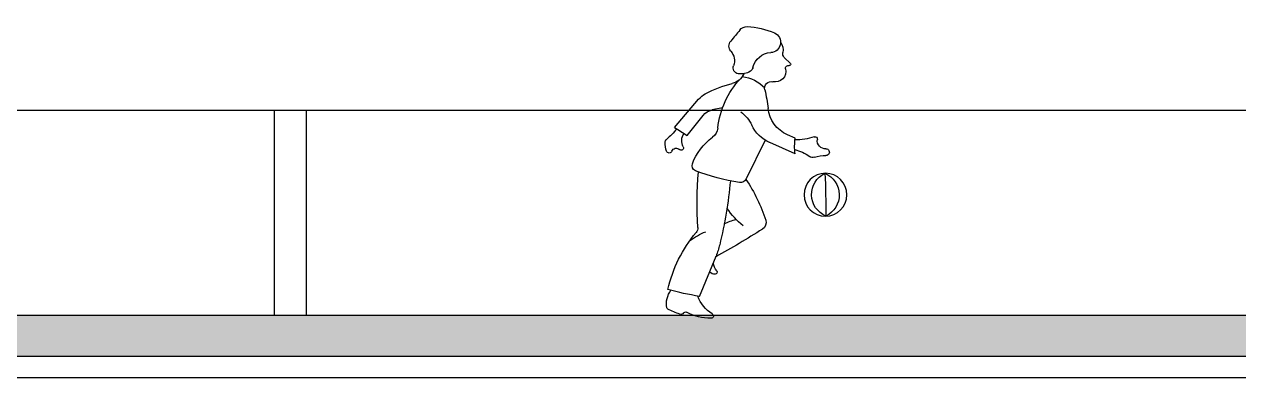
# Model space of a CAD drawing. Header units: millimetres. Extents: x -17017 to 2697, y 1903 to 18260.
# Drawn here: x -16981.334 to -16980.151, y 18252.957 to 18253.301 of the extents above; entities that cross this region are included whole.
import ezdxf

# ---------------------------------------------------------------- set-up
doc = ezdxf.new("R2010")
doc.units = ezdxf.units.MM
doc.layers.add('55', color=7, linetype='Continuous')
doc.layers.add('furn', color=7, linetype='Continuous')

# ---------------------------------------------------------------- blocks, each defined once
blk = doc.blocks.new('Archi.Space.People1333')
at = {"layer": 'furn', "color": 253}
for p, q in [((210.6504, 156.8404), (210.6828, 156.8738)), ((211.0236, 156.6077), (211.0799, 156.5985)), ((211.2848, 156.5076), (211.1516, 156.6579)), ((211.2182, 156.4632), (211.1296, 156.57)), ((210.6342, 156.4343), (210.6759, 156.4541)), ((210.6369, 156.3508), (210.7727, 156.4145)), ((210.7972, 156.4283), (210.9041, 156.2209)), ((211.1719, 155.5906), (211.0776, 155.8064))]:
    blk.add_line(p, q, dxfattribs=at)
blk.add_circle((210.4778, 156.1249), 0.1159, dxfattribs=at)
for centre, radius, start, end in [((210.7563, 156.9571), 0.0558, 115.0112, 269.0272), ((210.9071, 156.6338), 0.4125, 93.94285, 115.0112), ((210.8821, 156.9967), 0.0488, 39.16215, 93.94285), ((212.1318, 158.0146), 1.563, 219.1622, 221.9804), ((210.7609, 156.9165), 0.0725, 146.427, 192.8722), ((210.9389, 156.9412), 0.0417, 320.5663, 41.98042), ((210.662, 156.8939), 0.0289, 315.947, 12.8722), ((210.7536, 156.7988), 0.1026, 13.8072, 89.02718), ((211.0325, 156.8642), 0.0795, 140.5664, 201.282), ((210.6555, 156.8355), 0.007, 135.947, 286.25), ((210.6618, 156.8138), 0.0156, 348.606, 106.25), ((210.7336, 156.7994), 0.0577, 168.606, 283.9048), ((210.885, 156.8311), 0.0328, 193.8072, 238.6446), ((210.9165, 156.8828), 0.0934, 238.6446, 280.7044), ((210.9278, 156.8234), 0.0329, 280.7044, 21.28187), ((210.7563, 156.7079), 0.0365, 348.4884, 103.9048), ((210.935, 156.5903), 0.1863, 96.93165, 139.8046), ((210.9865, 156.8278), 0.0908, 204.3688, 258.1077), ((210.5955, 156.4401), 0.4598, 7.42297, 44.75225), ((210.8481, 156.1705), 0.5809, 62.66369, 78.10771), ((211.6971, 156.5163), 0.9237, 168.4884, 174.8226), ((211.0565, 156.5737), 0.127, 41.54737, 62.66369), ((210.5989, 156.6158), 0.179, 295.4514, 354.8226), ((211.0666, 156.5177), 0.0818, 39.69285, 80.65645), ((211.0381, 156.4351), 0.1867, 127.0703, 155.9284), ((210.6901, 156.5906), 0.1945, 295.1456, 335.9283), ((211.1211, 156.5086), 0.0703, 187.423, 235.2356), ((211.6949, 155.8204), 0.8003, 120.824, 126.5563), ((211.1768, 156.4334), 0.0714, 334.1403, 35.78745), ((211.5469, 156.7187), 0.3493, 218.566, 231.613), ((210.4702, 156.4173), 0.0446, 268.4237, 9.72799), ((210.5272, 156.4271), 0.0133, 71.80025, 189.728), ((210.6194, 156.7074), 0.2817, 251.8002, 273.2681), ((210.3, 156.3817), 0.3383, 354.76, 8.94335), ((210.9026, 156.1938), 0.3129, 21.5365, 55.2356), ((211.2524, 156.3969), 0.0125, 154.1403, 316.5798), ((211.3165, 156.4279), 0.0218, 3.92852, 51.61287), ((211.2185, 156.4211), 0.1201, 340.3312, 3.92852), ((210.4685, 156.355), 0.0178, 88.42371, 275.2792), ((210.4831, 156.1967), 0.1411, 69.79255, 95.27925), ((210.5415, 156.3555), 0.0282, 249.7926, 309.8139), ((210.6799, 156.1895), 0.188, 102.811, 129.8139), ((211.2795, 156.3712), 0.0248, 21.46926, 136.5798), ((211.317, 156.3859), 0.0155, 201.4693, 340.3312), ((210.7506, 157.293), 1.1072, 279.9216, 292.7122), ((211.167, 156.2982), 0.0287, 292.7122, 21.5365), ((210.5302, 156.1249), 0.1272, 114.32709, 245.67291), ((216.0353, 156.1249), 5.5587, 178.80494, 181.19506), ((210.4254, 156.1249), 0.1272, 294.32709, 65.67291), ((211.6449, 155.7453), 0.8771, 147.4051, 163.4928), ((210.9353, 156.237), 0.0351, 207.268, 279.9216), ((213.395, 156.4938), 2.4212, 186.6815, 194.9937), ((209.0787, 156.0398), 2.0949, 357.9268, 6.16807), ((210.5666, 156.3628), 0.5363, 312.2904, 326.1843), ((210.844, 155.9827), 0.0418, 163.4928, 239.0546), ((213.6928, 160.7342), 5.582, 239.0546, 242.0856), ((210.9149, 155.7553), 0.2516, 63.01418, 78.86596), ((211.0226, 155.6306), 0.3269, 53.25786, 70.84502), ((211.2112, 155.9626), 0.0389, 177.9268, 221.4898), ((210.6429, 155.46), 0.7197, 13.82898, 41.48978), ((211.4717, 155.9787), 0.4301, 194.9937, 203.6095), ((210.9448, 155.8108), 0.1555, 327.0294, 344.0641), ((211.085, 155.7199), 0.0116, 147.0294, 267.5822), ((211.0859, 155.7424), 0.0341, 267.5822, 325.489), ((210.8796, 157.1547), 1.5912, 280.5856, 286.883), ((211.2308, 155.5519), 0.1211, 351.3222, 38.50282), ((211.0089, 155.6461), 0.18, 302.3762, 342.583), ((211.1121, 155.4833), 0.0128, 122.3762, 270.9877), ((211.1075, 155.75), 0.2796, 270.9877, 299.441), ((211.2508, 155.4962), 0.0118, 35.22503, 119.441), ((211.2747, 155.5131), 0.0175, 215.225, 291.0352), ((211.0784, 156.0236), 0.5644, 291.0352, 298.2156), ((211.3405, 155.5351), 0.0101, 298.2156, 351.3222)]:
    blk.add_arc(centre, radius, start, end, dxfattribs=at)

msp = doc.modelspace()

# ---------------------------------------------------------------- hatches: boundary and pattern name
at = {"layer": '55', "linetype": 'ByBlock'}
h = msp.add_hatch(dxfattribs=at)
h.set_pattern_fill('AR-SAND', color=256, scale=0.0009)
h.set_pattern_definition([(37.5, (-17776.606695, 17767.421496), (-0.0014400282, 0.0440471914), [0, -0.0347472, 0, -0.038862, 0, -0.0371475]), (7.5, (-17776.606695, 17767.421496), (0.0404570955, 0.064514259), [0, -0.0187452, 0, -0.0313182, 0, -0.0120015]), (327.5, (-17776.634813, 17767.421496), (0.0711893133, 0.0001293466), [0, -0.01143, 0, -0.041148, 0, -0.053721]), (317.5, (-17776.634813, 17767.421496), (0.0687200807, 0.020063639), [0, -0.005715, 0, -0.0269748, 0, -0.030861])])
h.paths.add_polyline_path([(-16972.0621, 18253.0176), (-16974.9086, 18253.0176), (-16974.9086, 18253.0172), (-16974.9216, 18253.0172), (-16974.9622, 18253.0172), (-16974.9622, 18253.0172), (-16974.9752, 18253.0172), (-16980.1488, 18253.0176), (-16982.8576, 18253.0176), (-16982.8576, 18253.0172), (-16982.8705, 18253.0172), (-16982.9111, 18253.0172), (-16982.9111, 18253.0172), (-16982.9241, 18253.0172), (-16985.7707, 18253.0176), (-16985.7707, 18252.9776), (-16977.6839, 18252.9776), (-16972.0621, 18252.9776)])

# ---------------------------------------------------------------- linework, layer by layer
for p, q in [((-16982.3547, 18253.2176), (-16978.9164, 18253.2176)), ((-16981.0909, 18253.2176), (-16981.0909, 18253.0176)), ((-16981.0593, 18253.0176), (-16981.0593, 18253.2176)), ((-16977.6839, 18253.0176), (-16985.7707, 18253.0176)), ((-16972.0621, 18252.9776), (-16985.7707, 18252.9776)), ((-16972.0621, 18252.9569), (-16985.7707, 18252.9569))]:
    msp.add_line(p, q, dxfattribs=at)

# ---------------------------------------------------------------- block references
at = {"xscale": -0.18, "yscale": 0.18, "zscale": 0.18, "rotation": 1.361745582636074}
msp.add_blockref('Archi.Space.People1333', (-16942.0107, 18225.9411), dxfattribs=at)

doc.saveas('drawing.dxf')
